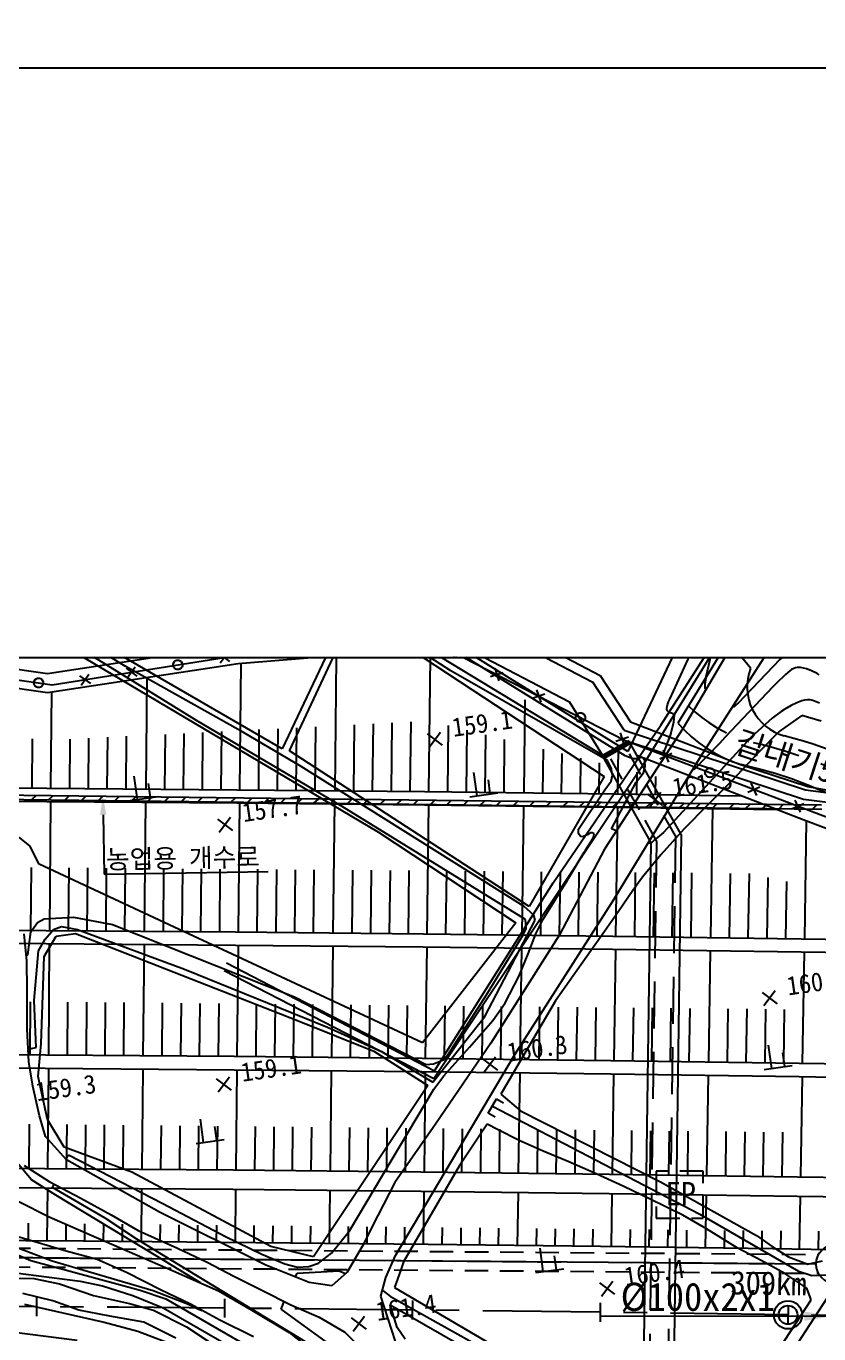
# Model space of a CAD drawing. Header units: millimetres. Extents: x 12262 to 13058, y 1103 to 1809.
# Drawn here: x 12766.6 to 12851, y 1484.3 to 1623.5 of the extents above; entities that cross this region are included whole.
import ezdxf
from ezdxf.enums import TextEntityAlignment as Align
from ezdxf.xclip import XClip

# ---------------------------------------------------------------- set-up
doc = ezdxf.new("R2010")
doc.units = ezdxf.units.MM
doc.header["$LTSCALE"] = 10
doc.header["$MEASUREMENT"] = 0
doc.header["$XCLIPFRAME"] = 2
for name, pattern in [('CENTER', [2, 1.25, -0.25, 0.25, -0.25]), ('DASHED', [0.75, 0.5, -0.25]), ('HIDDEN', [0.375, 0.25, -0.125])]:
    doc.linetypes.add(name, pattern=pattern)
for name, color, linetype in [('TT-COMM-SYMB', 3, 'Continuous'), ('TZ-BASE', 253, 'Continuous'), ('TZ-CABL', 4, 'Continuous')]:
    doc.layers.add(name, color=color, linetype=linetype)
doc.layers.add('TX-PAPR', color=2, linetype='Continuous', plot=False)
doc.styles.add('HANA', font='GulimChe.ttf')
doc.styles.get("Standard").update_dxf_attribs({"font": 'GulimChe.ttf'})
doc.linetypes.add('ZIGZAG', pattern='A,0.0001,-0.2,[131,ltypeshp.shx,S=0.2,R=0,X=-0.2,Y=0],-0.4,[131,ltypeshp.shx,S=0.2,R=180,X=0.2,Y=0],-0.2', length=0.8001)
doc.dimstyles.get("Standard").update_dxf_attribs({"dimtxt": 0.18, "dimasz": 0.18, "dimexe": 0.18, "dimexo": 0.0625, "dimgap": 0.09, "dimtad": 0, "dimtih": 1, "dimtoh": 1, "dimdec": 4, "dimzin": 0, "dimdsep": 46, "dimtxsty": 'Standard', "dimcen": 0.09, "dimadec": 0, "dimazin": 0, "dimtfac": 1, "dimtdec": 4, "dimtofl": 0, "dimtmove": 0, "dimatfit": 3, "dimfxl": 0, "dimtolj": 1, "dimtzin": 0, "dimarcsym": 0})

# ---------------------------------------------------------------- blocks, each defined once
blk = doc.blocks.new('JD-GJG5SREGSF3')
at = {"layer": 'TZ-BASE'}
for p, q in [((543.55, -173.36), (490.75, 196.27)), ((79.19, 31.15), (704.07, 120.43)), ((482.57, 64.53, -94), (438.14, 92.01, -94)), ((446.06, 65.28, -96.2), (408.97, 86.76, -96.2)), ((464.04, 73.58, -95), (442.25, 87.47, -95)), ((482.86, 65, -93.97), (448.11, 86.53, -93.97)), ((406.13, 86.17, -97.16), (456.34, 56.39, -97.16)), ((429.37, 74.07, -96), (409.52, 86.17, -96)), ((436.96, 68.28, -97), (415.27, 81.71, -97)), ((462.44, 81.08, 255), (479.16, 72.36, 255)), ((462.65, 82.09, 255), (479.92, 73.09, 255)), ((490.32, 80.83, -93.97), (482.86, 65, -93.97)), ((495.63, 81.55, -96.99), (484.49, 63.58, -96.99)), ((486.38, 67.78, -91.71), (495.28, 81.66, -91.71)), ((453.1, 80.07, -96.2), (446.06, 65.28, -96.2)), ((446.85, 65.04, -96.26), (453.77, 79.82, -96.26)), ((453.77, 79.82, -96.26), (480.34, 62.33, -96.26)), ((461.82, 78.02, 255), (476.66, 70.28, 255)), ((493.6, 76.79), (488.19, 68)), ((494.82, 77.75, -96.35), (488.77, 67.46, -96.35)), ((495.95, 73.81), (493.6, 76.79)), ((400.84, 76.16, 255), (421.08, 73.29, 255)), ((421.08, 73.29, 255), (441.16, 76.36, 255)), ((441.39, 74.37, 255), (461.41, 75.98, 255)), ((451.83, 75.21, -255), (451.66, 60.8, -255)), ((461.41, 75.98, 255), (480.17, 64.58, 255)), ((461.84, 75.75, -255), (461.66, 60.7, -255)), ((489.28, 74.82, -93), (489.84, 76.46, -93)), ((491.62, 74.79, -92), (492.1, 76.57, -92)), ((499.66, 75.33, -92), (499.22, 74.93, -92)), ((401.11, 74.1, 255), (421.1, 71.27, 255)), ((421.1, 71.27, 255), (441.39, 74.37, 255)), ((441.97, 67.01, -96), (429.37, 74.07, -96)), ((441.67, 74.39, -255), (441.54, 60.91, -255)), ((487.35, 70.55, -93), (489.28, 74.82, -93)), ((490.61, 64.4, -90.39), (497.43, 75.09, -90.39)), ((491.22, 72.98, -92), (491.62, 74.79, -92)), ((499.05, 74.78, -92), (494.62, 70.14, -92)), ((499.22, 74.93, -92), (499.05, 74.78, -92)), ((500.55, 73.83, -93), (500.3, 73.7, -93)), ((500.73, 73.89, -93), (500.55, 73.83, -93)), ((500.9, 73.93, -93), (500.73, 73.89, -93)), ((501.24, 73.93, -93), (500.9, 73.93, -93)), ((501.88, 73.8, -93), (501.24, 73.93, -93)), ((502.36, 73.6, -93), (501.88, 73.8, -93)), ((431.66, 72.88, -255), (431.54, 60.99, -255)), ((480.71, 64.03, -95), (464.04, 73.58, -95)), ((479.92, 73.09, 255), (483.16, 68.16)), ((491.1, 72.22, -92), (491.2, 72.84, -92)), ((491.2, 72.84, -92), (491.22, 72.98, -92)), ((499.66, 73.19, -93), (498.63, 72.19, -93)), ((500.11, 73.57, -93), (499.66, 73.19, -93)), ((500.3, 73.7, -93), (500.11, 73.57, -93)), ((503.01, 73.28, -93), (502.36, 73.6, -93)), ((503.23, 73.14, -93), (503.01, 73.28, -93)), ((421.5, 71.33, -255), (421.42, 61.07, -255)), ((482.49, 67.26, 169.62), (479.16, 72.36, -18.28)), ((491.09, 71.88, -92), (491.1, 72.22, -92)), ((491.11, 71.73, -92), (491.09, 71.88, -92)), ((491.19, 71.58, -92), (491.11, 71.73, -92)), ((498.29, 71.86, -93), (493.2, 66.49, -93)), ((498.63, 72.19, -93), (498.29, 71.86, -93)), ((471.92, 70.5, -255), (471.78, 60.58, -255)), ((480.17, 64.58, 255), (476.66, 70.28, 38.52)), ((487.03, 69.63, -93), (487.05, 69.77, -93)), ((487.03, 69.46, -93), (487.03, 69.63, -93)), ((487.05, 69.77, -93), (487.1, 69.95, -93)), ((487.1, 69.95, -93), (487.21, 70.28, -93)), ((487.21, 70.28, -93), (487.35, 70.55, -93)), ((494.18, 69.74, -92), (494, 69.7, -92)), ((494.52, 70.05, -92), (494.18, 69.74, -92)), ((494.62, 70.14, -92), (494.52, 70.05, -92)), ((500.26, 69.87, -94), (499.59, 69.48, -94)), ((500.87, 70.15, -94), (500.26, 69.87, -94)), ((501.4, 70.37, -94), (500.87, 70.15, -94)), ((501.69, 70.46, -94), (501.4, 70.37, -94)), ((501.99, 70.5, -94), (501.69, 70.46, -94)), ((502.27, 70.48, -94), (501.99, 70.5, -94)), ((502.55, 70.42, -94), (502.27, 70.48, -94)), ((503.26, 70.13, -94), (502.55, 70.42, -94)), ((452.46, 59.13, -97), (436.96, 68.28, -97)), ((487.09, 69.3, -93), (487.03, 69.46, -93)), ((487.25, 69.17, -93), (487.09, 69.3, -93)), ((487.39, 69.11, -93), (487.25, 69.17, -93)), ((487.53, 69.07, -93), (487.39, 69.11, -93)), ((487.69, 69.01, -93), (487.53, 69.07, -93)), ((487.82, 68.88, -93), (487.69, 69.01, -93)), ((487.75, 68.11, -93), (487.82, 68.88, -93)), ((498.23, 68.52, -94), (496, 66.5, -94)), ((499.19, 69.24, -94), (498.23, 68.52, -94)), ((501.38, 68.81, -94.34), (498.99, 67.13, -94.34)), ((499.59, 69.48, -94), (499.19, 69.24, -94)), ((503.46, 68.22, -94.34), (501.38, 68.81, -94.34)), ((435.6, 66.91, -255), (435.54, 60.95, -255)), ((437.6, 67.01, -255), (437.54, 60.94, -255)), ((439.6, 67.11, -255), (439.54, 60.92, -255)), ((448.11, 63.4, -96), (441.97, 67.01, -96)), ((443.6, 67.31, -255), (443.54, 60.89, -255)), ((445.6, 67.41, -255), (445.54, 60.86, -255)), ((447.6, 67.51, -255), (447.54, 60.84, -255)), ((449.61, 67.62, -255), (449.54, 60.82, -255)), ((453.74, 67.82, -255), (453.66, 60.78, -255)), ((455.74, 67.92, -255), (455.66, 60.76, -255)), ((457.74, 68.02, -255), (457.66, 60.74, -255)), ((459.75, 68.13, -255), (459.66, 60.72, -255)), ((461.52, 66.86, -95.95), (463.12, 65.66, -95.95)), ((461.72, 65.46, -95.95), (462.92, 67.06, -95.95)), ((463.74, 67.74, -255), (463.66, 60.68, -255)), ((465.74, 67.24, -255), (465.66, 60.65, -255)), ((474.93, 50.99, -91.71), (486.38, 67.78, -91.71)), ((488.77, 67.46, -96.35), (480.38, 54.6, -96.35)), ((482.49, 67.26, 255), (501.77, 60.89, 255)), ((483.16, 68.16), (490.6, 65.26)), ((487.43, 66.82, -93), (487.5, 67, -93)), ((487.5, 67, -93), (487.75, 68.11, -93)), ((498.99, 67.13, -94.34), (496.79, 64.89, -94.34)), ((419.46, 66.34, -255), (419.42, 61.08, -255)), ((423.46, 66.3, -255), (423.42, 61.05, -255)), ((425.46, 66.4, -255), (425.42, 61.04, -255)), ((427.46, 66.5, -255), (427.42, 61.02, -255)), ((429.46, 66.6, -255), (429.42, 61, -255)), ((433.6, 66.81, -255), (433.54, 60.97, -255)), ((467.73, 66.75, -255), (467.66, 60.63, -255)), ((469.72, 66.26, -255), (469.66, 60.61, -255)), ((480.17, 64.58), (482.96, 66.14)), ((480.26, 64.4), (483.06, 65.97)), ((480.34, 64.27), (483.13, 65.83)), ((482.84, 66.1, 255), (501.58, 59.91, 255)), ((488.53, 56.15), (482.96, 66.13)), ((496, 66.5, -94), (486.68, 56.36, -94)), ((486.88, 65.29, -93), (487.43, 66.82, -93)), ((492.63, 65.85, -93), (489.89, 63.05, -93)), ((493.2, 66.49, -93), (492.63, 65.85, -93)), ((472.36, 48.49, -96.26), (446.85, 65.04, -96.26)), ((473.85, 65.25, -255), (473.78, 60.56, -255)), ((475.84, 64.76, -255), (475.78, 60.53, -255)), ((477.83, 64.27, -255), (477.78, 60.51, -255)), ((485.32, 55.34), (480.17, 64.57)), ((481.38, 49.21, -90.39), (490.61, 64.4, -90.39)), ((481.85, 65.36, -255), (481.78, 60.46, -255)), ((483.41, 64.21, -94), (482.57, 64.53, -94)), ((483.86, 64.22, -94), (483.41, 64.21, -94)), ((483.81, 64.6, 255), (501.54, 57.73, 255)), ((484.35, 64.34, -94), (483.86, 64.22, -94)), ((484.47, 64.3, -94), (484.35, 64.34, -94)), ((484.69, 63.99, -94), (484.47, 64.3, -94)), ((486.67, 64.85, -93), (486.71, 65.01, -93)), ((486.93, 64.65, -93), (486.67, 64.85, -93)), ((486.71, 65.01, -93), (486.82, 65.15, -93)), ((486.82, 65.15, -93), (486.88, 65.29, -93)), ((490.6, 65.26), (494.75, 63.64)), ((496.79, 64.89, -94.34), (493.91, 61.81, -94.34)), ((467.7, 51.09, -96), (448.11, 63.4, -96)), ((484.49, 63.58, -96.99), (462.22, 30.15, -96.99)), ((466.84, 60.27, -95.74), (466.49, 62.75, -95.74)), ((479.82, 63.78, -255), (479.78, 60.48, -255)), ((481.12, 63.15, -95), (480.71, 64.03, -95)), ((481.18, 62.76, -95), (481.12, 63.15, -95)), ((481.22, 62.48, -95), (481.18, 62.76, -95)), ((483.77, 61.71, -94), (484.53, 62.73, -94)), ((483.81, 62.8, -255), (483.78, 60.43, -255)), ((484.53, 62.73, -94), (484.72, 63.38, -94)), ((484.72, 63.38, -94), (484.69, 63.99, -94)), ((489.89, 63.05, -93), (489.8, 63.07, -93)), ((494.75, 63.64), (502.03, 61.27)), ((430.67, 59.89, -97.64), (430.32, 62.37, -97.64)), ((432.06, 60.09, -97.64), (431.84, 61.58, -97.64)), ((468.23, 60.47, -95.74), (468.02, 61.96, -95.74)), ((480.34, 62.33, -96.26), (472.36, 48.49, -96.26)), ((480.42, 60.89, -95), (481.08, 61.84, -95)), ((481.08, 61.84, -95), (481.22, 62.48, -95)), ((481.13, 56.74, -94), (483.77, 61.71, -94)), ((485.8, 62.31, -255), (485.78, 60.4, -255)), ((493.91, 61.81, -94.34), (491.36, 59.27, -94.34)), ((502.03, 61.27), (507.08, 60.3)), ((503.51, 58.81), (375.66, 60.37)), ((503.52, 58.81), (375.66, 60.37)), ((375.67, 60.87), (503.47, 59.31)), ((375.67, 60.87), (503.48, 59.31)), ((401.03, 61.19, -255), (421.03, 61.07, -255)), ((419.4, 59.84), (419.91, 60.33)), ((421.03, 61.07, -255), (441.25, 60.91, -255)), ((421.17, 59.82), (421.68, 60.31)), ((422.94, 59.79), (423.44, 60.29)), ((424.71, 59.77), (425.21, 60.27)), ((426.47, 59.75), (426.98, 60.24)), ((428.24, 59.73), (428.75, 60.22)), ((429.88, 59.78, -97.64), (432.85, 60.2, -97.64)), ((430.01, 59.71), (430.51, 60.2)), ((431.78, 59.69), (432.28, 60.18)), ((433.54, 59.66), (434.05, 60.16)), ((435.31, 59.64), (435.82, 60.14)), ((437.08, 59.62), (437.59, 60.12)), ((438.85, 59.6), (439.35, 60.09)), ((440.61, 59.58), (441.12, 60.07)), ((441.25, 60.91, -255), (461.25, 60.71, -255)), ((442.38, 59.56), (442.89, 60.05)), ((444.15, 59.53), (444.66, 60.03)), ((445.92, 59.51), (446.42, 60.01)), ((447.68, 59.49), (448.19, 59.99)), ((449.45, 59.47), (449.96, 59.96)), ((451.22, 59.45), (451.73, 59.94)), ((452.99, 59.43), (453.49, 59.92)), ((454.75, 59.4), (455.26, 59.9)), ((456.52, 59.38), (457.03, 59.88)), ((461.25, 60.71, -255), (481.47, 60.46, -255)), ((466.05, 60.16, -95.74), (469.02, 60.58, -95.74)), ((477.63, 56.73, -95), (480.42, 60.89, -95)), ((481.47, 60.46, -255), (494.98, 60.27, -255)), ((484.97, 60.45, -93.55), (486.57, 59.25, -93.55)), ((485.17, 59.05, -93.55), (486.37, 60.65, -93.55)), ((501.58, 59.91), (522, 57.32)), ((501.77, 60.89), (522.29, 58.28)), ((401.03, 59.79, -255), (421.02, 59.67, -255)), ((421.02, 59.67, -255), (441.24, 59.51, -255)), ((421.4, 59.67, -255), (421.29, 45.94, -255)), ((431.52, 59.59, -255), (431.39, 45.86, -255)), ((441.24, 59.51, -255), (461.24, 59.31, -255)), ((441.52, 59.51, -255), (441.39, 45.78, -255)), ((451.64, 59.4, -255), (451.48, 45.67, -255)), ((471.96, 47.1, -97), (452.46, 59.13, -97)), ((458.29, 59.36), (458.8, 59.86)), ((460.06, 59.34), (460.56, 59.83)), ((461.24, 59.31, -255), (481.45, 59.06, -255)), ((461.64, 59.3, -255), (461.47, 45.57, -255)), ((461.83, 59.32), (462.33, 59.81)), ((463.59, 59.3), (464.1, 59.79)), ((465.36, 59.27), (465.87, 59.77)), ((467.13, 59.25), (467.64, 59.75)), ((468.9, 59.23), (469.4, 59.73)), ((470.66, 59.21), (471.17, 59.7)), ((471.76, 59.18, -255), (471.57, 45.45, -255)), ((472.43, 59.19), (472.94, 59.68)), ((474.2, 59.17), (474.71, 59.66)), ((475.97, 59.15), (476.47, 59.64)), ((477.73, 59.12), (478.24, 59.62)), ((479.5, 59.1), (480.01, 59.6)), ((481.27, 59.08), (481.78, 59.57)), ((481.45, 59.06, -255), (498.73, 58.82, -255)), ((481.76, 59.06, -255), (481.57, 45.33, -255)), ((483.04, 59.06), (483.54, 59.55)), ((484.8, 59.04), (485.31, 59.53)), ((486.57, 59.02), (487.08, 59.51)), ((488.34, 58.99), (488.85, 59.49)), ((491.36, 59.27, -94.34), (488.87, 56.75, -94.34)), ((490.11, 58.97), (490.61, 59.47)), ((491.88, 58.92, -255), (491.66, 45.19, -255)), ((491.87, 58.95), (492.38, 59.45)), ((493.64, 58.93), (494.15, 59.42)), ((495.41, 58.91), (495.92, 59.4)), ((497.18, 58.89), (497.68, 59.38)), ((498.95, 58.86), (499.45, 59.36)), ((500.71, 58.84), (501.22, 59.34)), ((502.48, 58.82), (502.99, 59.32)), ((427.01, 58.25), (427.12, 51.93)), ((439.18, 57.79, -97.3), (440.78, 56.59, -97.3)), ((439.38, 56.39, -97.3), (440.58, 57.99, -97.3)), ((501.54, 57.73, 255), (511.91, 53.87, 255)), ((501.86, 57.61, -255), (501.66, 45.05, -255)), ((419.2, 54.95, -97.16), (417.15, 56.58, -97.16)), ((456.34, 56.39, -97.16), (470.93, 46.75, -97.16)), ((477.63, 56.55, -95), (477.63, 56.73, -95)), ((477.63, 56.32, -95), (477.63, 56.55, -95)), ((477.69, 56.14, -95), (477.63, 56.32, -95)), ((477.78, 56, -95), (477.69, 56.14, -95)), ((477.9, 55.92, -95), (477.78, 56, -95)), ((478.04, 55.9, -95), (477.9, 55.92, -95)), ((478.56, 56.13, -95), (478.04, 55.9, -95)), ((478.36, 54.48, -95), (479.17, 55.77, -95)), ((478.72, 56.23, -95), (478.56, 56.13, -95)), ((478.92, 56.31, -95), (478.72, 56.23, -95)), ((479.09, 56.31, -95), (478.92, 56.31, -95)), ((479.25, 56.24, -95), (479.09, 56.31, -95)), ((479.17, 55.77, -95), (479.27, 56.07, -95)), ((479.27, 56.07, -95), (479.25, 56.24, -95)), ((481.64, 56.53, -94), (481.13, 56.74, -94)), ((486.01, 55.82, -94), (485.78, 55.64, -94)), ((486.68, 56.36, -94), (486.01, 55.82, -94)), ((488.87, 56.75, -94.34), (486.37, 53.97, -94.34)), ((488.53, 56.15), (487.12, -45.67)), ((420.2, 53, -97.16), (419.2, 54.95, -97.16)), ((480.38, 54.6, -96.35), (475.6, 45.47, -96.35)), ((478.22, 54.25, -95), (478.36, 54.48, -95)), ((485.32, 55.34), (483.92, -45.62)), ((485.19, 55.21, -94), (485.06, 55.26, -94)), ((485.34, 55.23, -94), (485.19, 55.21, -94)), ((485.78, 55.64, -94), (485.34, 55.23, -94)), ((433.5, 46.79, -97.16), (420.2, 53, -97.16)), ((476.59, 51.55, -95), (478.22, 54.25, -95)), ((486.37, 53.97, -94.34), (484.44, 51.61, -94.34)), ((419.35, 52.64, -255), (419.29, 45.95, -255)), ((423.35, 52.61, -255), (423.29, 45.92, -255)), ((425.35, 52.59, -255), (425.29, 45.91, -255)), ((427.12, 51.93), (444.59, 52.22)), ((427.35, 52.57, -255), (427.29, 45.89, -255)), ((429.35, 52.56, -255), (429.29, 45.87, -255)), ((433.45, 52.52, -255), (433.39, 45.84, -255)), ((435.45, 52.51, -255), (435.39, 45.82, -255)), ((437.45, 52.49, -255), (437.39, 45.81, -255)), ((439.45, 52.47, -255), (439.39, 45.79, -255)), ((443.45, 52.44, -255), (443.39, 45.76, -255)), ((445.45, 52.42, -255), (445.38, 45.74, -255)), ((447.45, 52.4, -255), (447.38, 45.72, -255)), ((449.45, 52.39, -255), (449.38, 45.7, -255)), ((453.56, 52.35, -255), (453.47, 45.65, -255)), ((455.56, 52.34, -255), (455.47, 45.63, -255)), ((457.56, 52.32, -255), (457.47, 45.61, -255)), ((459.56, 52.3, -255), (459.47, 45.59, -255)), ((463.56, 52.27, -255), (463.47, 45.55, -255)), ((465.56, 52.25, -255), (465.47, 45.52, -255)), ((467.56, 52.23, -255), (467.47, 45.5, -255)), ((469.56, 52.22, -255), (469.47, 45.48, -255)), ((473.66, 52.18, -255), (473.57, 45.43, -255)), ((475.66, 52.17, -255), (475.57, 45.4, -255)), ((476.42, 51.22, -95), (476.59, 51.55, -95)), ((477.66, 52.15, -255), (477.57, 45.38, -255)), ((479.66, 52.13, -255), (479.57, 45.35, -255)), ((484.44, 51.61, -94.34), (483.39, 50.17, -94.34)), ((483.66, 52.1, -255), (483.57, 45.3, -255)), ((485.66, 52.08, -255), (485.56, 45.27, -255)), ((487.66, 52.06, -255), (487.56, 45.25, -255)), ((489.66, 52.05, -255), (489.56, 45.22, -255)), ((493.77, 52.01, -255), (493.66, 45.16, -255)), ((495.77, 52, -255), (495.66, 45.13, -255)), ((497.76, 51.58, -255), (497.66, 45.1, -255)), ((462.3, 30.99, -91.71), (474.93, 50.99, -91.71)), ((471.82, 48.5, -96), (467.7, 51.09, -96)), ((473.87, 47.14, -95), (476.21, 50.88, -95)), ((476.21, 50.88, -95), (476.42, 51.22, -95)), ((483.39, 50.17, -94.34), (481.88, 47.96, -94.34)), ((499.75, 51.16, -255), (499.66, 45.08, -255)), ((470.84, 32.72, -90.39), (481.38, 49.21, -90.39)), ((472.86, 47.57, -96), (471.82, 48.5, -96)), ((473, 47.02, -96), (472.86, 47.57, -96)), ((481.88, 47.96, -94.34), (480.4, 45.82, -94.34)), ((400.94, 46.06, -255), (420.94, 45.94, -255)), ((419.32, 45.77, -97), (420.03, 46.78, -97)), ((420.03, 46.78, -97), (420.72, 47.16, -97)), ((420.72, 47.16, -97), (423.87, 47.33, -97)), ((420.85, 45.02, -96), (421.73, 46.05, -96)), ((421.73, 46.05, -96), (422.59, 46.35, -96)), ((422.59, 46.35, -96), (424.29, 46.02, -96)), ((423.87, 47.33, -97), (428.02, 46.56, -97)), ((424.29, 46.02, -96), (435.68, 41.8, -96)), ((428.02, 46.56, -97), (447.4, 38.88, -97)), ((461, 33.97, -97.16), (433.5, 46.79, -97.16)), ((470.93, 46.75, -97.16), (461, 33.97, -97.16)), ((467.64, 36.77, -96), (473, 47.02, -96)), ((471.74, 45.48, -97), (472.04, 46.14, -97)), ((472.04, 46.14, -97), (471.96, 47.1, -97)), ((473.09, 45.56, -95), (473.87, 47.14, -95)), ((400.93, 44.66, -255), (420.93, 44.54, -255)), ((418.88, 42.7, -96.35), (418.61, 45.58, -96.35)), ((418.99, 43.33, -97), (419.32, 45.77, -97)), ((420.12, 43.78, -96), (420.85, 45.02, -96)), ((420.72, 43.15, -95.9), (422, 45.31, -95.9)), ((420.94, 45.94, -255), (441.1, 45.78, -255)), ((422, 45.31, -95.9), (424.08, 45.62, -95.9)), ((424.08, 45.62, -95.9), (447.7, 36.35, -95.9)), ((441.1, 45.78, -255), (461.1, 45.58, -255)), ((461.1, 45.58, -255), (481.26, 45.33, -255)), ((467.83, 39.07, -97), (471.74, 45.48, -97)), ((475.6, 45.47, -96.35), (468.3, 33.93, -96.35)), ((472.26, 43.45, -95), (473.09, 45.56, -95)), ((480.4, 45.82, -94.34), (475.16, 38.45, -94.34)), ((481.26, 45.33, -255), (501.34, 45.05, -255)), ((501.34, 45.05, -255), (547.65, 44.31, -255)), ((418.83, 43.28, -97), (418.99, 43.33, -97)), ((419.68, 38.49, -96), (420.12, 43.78, -96)), ((420.93, 44.54, -255), (441.09, 44.38, -255)), ((421.28, 44.54, -255), (421.19, 32.69, -255)), ((431.37, 44.46, -255), (431.25, 32.61, -255)), ((441.09, 44.38, -255), (461.09, 44.18, -255)), ((441.37, 44.38, -255), (441.25, 32.53, -255)), ((451.46, 44.27, -255), (451.32, 32.43, -255)), ((461.09, 44.18, -255), (481.24, 43.93, -255)), ((461.46, 44.17, -255), (461.31, 32.32, -255)), ((471.29, 41.1, -95), (472.26, 43.45, -95)), ((471.55, 44.05, -255), (471.38, 32.2, -255)), ((481.24, 43.93, -255), (501.31, 43.65, -255)), ((481.55, 43.93, -255), (481.38, 32.08, -255)), ((491.63, 43.79, -255), (491.44, 31.94, -255)), ((501.31, 43.65, -255), (521.39, 43.33, -255)), ((501.63, 43.65, -255), (501.44, 31.8, -255)), ((418.91, 39.53, -96.35), (418.88, 42.7, -96.35)), ((420.4, 33.91, -95.9), (420.72, 43.15, -95.9)), ((435.68, 41.8, -96), (450.88, 35.62, -96)), ((440.16, 42.48, -91.71), (462.3, 30.99, -91.71)), ((462.22, 30.15, -96.99), (439.89, 41.62, -96.99)), ((469.78, 38.17, -95), (471.29, 41.1, -95)), ((418.94, 35.44, -96.35), (418.91, 39.53, -96.35)), ((463.41, 32.24, -97), (467.83, 39.07, -97)), ((497.16, 39.33, -94.89), (498.76, 38.13, -94.89)), ((497.36, 37.93, -94.89), (498.56, 39.53, -94.89)), ((419.23, 38.35, -255), (419.19, 32.7, -255)), ((419.89, 33.47, -96), (419.68, 38.49, -96)), ((423.23, 38.31, -255), (423.19, 32.67, -255)), ((425.23, 38.29, -255), (425.19, 32.66, -255)), ((427.23, 38.27, -255), (427.19, 32.64, -255)), ((429.23, 38.25, -255), (429.19, 32.62, -255)), ((433.31, 38.21, -255), (433.25, 32.59, -255)), ((435.31, 38.19, -255), (435.25, 32.58, -255)), ((437.31, 38.17, -255), (437.25, 32.56, -255)), ((439.31, 38.15, -255), (439.25, 32.54, -255)), ((443.31, 38.11, -255), (443.25, 32.51, -255)), ((445.31, 38.09, -255), (445.25, 32.49, -255)), ((447.31, 38.07, -255), (447.25, 32.47, -255)), ((447.4, 38.88, -97), (461.39, 31.67, -97)), ((449.31, 38.05, -255), (449.25, 32.45, -255)), ((453.38, 38, -255), (453.32, 32.41, -255)), ((455.38, 37.98, -255), (455.32, 32.38, -255)), ((457.38, 37.96, -255), (457.31, 32.36, -255)), ((459.38, 37.94, -255), (459.31, 32.34, -255)), ((463.38, 37.9, -255), (463.31, 32.3, -255)), ((465.38, 37.88, -255), (465.31, 32.28, -255)), ((467.38, 37.86, -255), (467.31, 32.25, -255)), ((468.51, 36.34, -95), (469.78, 38.17, -95)), ((469.38, 37.84, -255), (469.31, 32.23, -255)), ((475.16, 38.45, -94.34), (469.34, 28.5, -94.34)), ((473.46, 37.8, -255), (473.38, 32.18, -255)), ((475.46, 37.78, -255), (475.38, 32.15, -255)), ((477.46, 37.76, -255), (477.38, 32.13, -255)), ((479.46, 37.74, -255), (479.38, 32.11, -255)), ((483.46, 37.7, -255), (483.38, 32.05, -255)), ((485.46, 37.68, -255), (485.38, 32.02, -255)), ((487.46, 37.65, -255), (487.38, 32, -255)), ((489.46, 37.63, -255), (489.38, 31.97, -255)), ((493.53, 37.59, -255), (493.44, 31.91, -255)), ((447.7, 36.35, -95.9), (455.84, 33.09, -95.9)), ((462.11, 29.79, -96), (467.64, 36.77, -96)), ((466.02, 33.49, -95), (468.51, 36.34, -95)), ((495.53, 37.57, -255), (495.44, 31.88, -255)), ((497.53, 37.55, -255), (497.44, 31.86, -255)), ((499.53, 37.53, -255), (499.44, 31.83, -255)), ((419.1, 31.95, -96.35), (418.94, 35.44, -96.35)), ((450.88, 35.62, -96), (456.65, 33.04, -96)), ((419.04, 33.28, -96), (419.89, 33.47, -96)), ((420.08, 30.4, -95.9), (420.4, 33.91, -95.9)), ((468.3, 33.93, -96.35), (462.38, 25.32, -96.35)), ((463.28, 30.44, -95), (466.02, 33.49, -95)), ((498.19, 31.24, -94.14), (497.83, 33.71, -94.14)), ((400.86, 32.81, -255), (420.86, 32.69, -255)), ((420.86, 32.69, -255), (440.97, 32.53, -255)), ((440.97, 32.53, -255), (460.97, 32.33, -255)), ((455.84, 33.09, -95.9), (461.56, 29.43, -95.9)), ((456.65, 33.04, -96), (462.11, 29.79, -96)), ((458.13, 11.33, -90.39), (470.84, 32.72, -90.39)), ((460.97, 32.33, -255), (481.07, 32.09, -255)), ((462.17, 31.73, -97), (463.41, 32.24, -97)), ((467.39, 32.27, -94.72), (468.99, 31.07, -94.72)), ((467.59, 30.87, -94.72), (468.79, 32.47, -94.72)), ((481.07, 32.09, -255), (501.12, 31.8, -255)), ((499.57, 31.44, -94.14), (499.36, 32.92, -94.14)), ((400.85, 31.38, -255), (420.85, 31.26, -255)), ((419.51, 29.35, -96.35), (419.1, 31.95, -96.35)), ((420.85, 31.26, -255), (440.95, 31.1, -255)), ((421.18, 31.26, -255), (421.09, 20.59, -255)), ((431.24, 31.18, -255), (431.13, 20.51, -255)), ((440.95, 31.1, -255), (460.95, 30.9, -255)), ((441.24, 31.1, -255), (441.13, 20.43, -255)), ((451.3, 31, -255), (451.17, 20.33, -255)), ((460.95, 30.9, -255), (481.05, 30.66, -255)), ((461.3, 30.89, -255), (461.17, 20.22, -255)), ((461.39, 31.67, -97), (462.17, 31.73, -97)), ((471.36, 30.77, -255), (471.21, 20.1, -255)), ((481.05, 30.66, -255), (501.1, 30.37, -255)), ((481.36, 30.65, -255), (481.21, 19.98, -255)), ((497.4, 31.12, -94.14), (500.37, 31.55, -94.14)), ((501.12, 31.8, -255), (521.17, 31.48, -255)), ((420.24, 26.21, -96.35), (419.51, 29.35, -96.35)), ((421.1, 25.82, -95.9), (420.08, 30.4, -95.9)), ((439.05, 30.14, -95.91), (440.65, 28.94, -95.91)), ((439.25, 28.74, -95.91), (440.45, 30.34, -95.91)), ((461.56, 29.43, -95.9), (449.4, 11.19, -95.9)), ((462.2, 29.04, -95), (463.28, 30.44, -95)), ((491.42, 30.51, -255), (491.25, 19.84, -255)), ((501.1, 30.37, -255), (521.15, 30.05, -255)), ((501.42, 30.37, -255), (501.25, 19.7, -255)), ((453.23, 13.95, -95), (462.2, 29.04, -95)), ((468.01, 26.49, -255), (468.88, 28, -255)), ((468.88, 28, -255), (469.62, 27.57, -255)), ((469.34, 28.5, -94.34), (471.45, 26.73, -94.34)), ((468.75, 26.06, -255), (468.01, 26.49, -255)), ((468.45, 27.24, -255), (490.54, 15.73, -255)), ((471.45, 26.73, -94.34), (486.34, 19.17, -94.34)), ((419.13, 25.32, -255), (419.09, 20.6, -255)), ((420.89, 23.99, -96.35), (420.24, 26.21, -96.35)), ((422.86, 22.87, -95.9), (421.1, 25.82, -95.9)), ((423.13, 25.27, -255), (423.09, 20.57, -255)), ((425.13, 25.25, -255), (425.09, 20.56, -255)), ((427.13, 25.23, -255), (427.09, 20.54, -255)), ((429.13, 25.21, -255), (429.09, 20.52, -255)), ((433.18, 25.17, -255), (433.13, 20.49, -255)), ((435.18, 25.14, -255), (435.13, 20.48, -255)), ((437.18, 25.12, -255), (437.13, 20.46, -255)), ((437.71, 23.37, -96.26), (437.36, 25.84, -96.26)), ((439.18, 25.1, -255), (439.13, 20.44, -255)), ((462.38, 25.32, -96.35), (458.08, 19.09, -96.35)), ((467.9, 25.3, -93.95), (464.9, 20.84, -93.95)), ((469.05, 24.71, -93.95), (467.9, 25.3, -93.95)), ((423.1, 21.51, -96.35), (420.89, 23.99, -96.35)), ((436.92, 23.25, -96.26), (439.89, 23.68, -96.26)), ((439.1, 23.57, -96.26), (438.89, 25.05, -96.26)), ((443.18, 25.06, -255), (443.13, 20.41, -255)), ((445.18, 25.04, -255), (445.13, 20.39, -255)), ((447.18, 25.01, -255), (447.13, 20.37, -255)), ((449.18, 24.99, -255), (449.13, 20.35, -255)), ((453.23, 24.95, -255), (453.17, 20.31, -255)), ((455.23, 24.93, -255), (455.17, 20.29, -255)), ((457.22, 24.91, -255), (457.17, 20.27, -255)), ((459.22, 24.88, -255), (459.17, 20.25, -255)), ((463.22, 24.84, -255), (463.17, 20.2, -255)), ((465.22, 24.82, -255), (465.17, 20.18, -255)), ((467.22, 24.8, -255), (467.17, 20.15, -255)), ((471.31, 23.58, -93.95), (469.05, 24.71, -93.95)), ((469.22, 24.78, -255), (469.17, 20.13, -255)), ((473.27, 24.73, -255), (473.21, 20.08, -255)), ((475.27, 24.71, -255), (475.21, 20.06, -255)), ((477.27, 24.69, -255), (477.21, 20.03, -255)), ((479.27, 24.67, -255), (479.21, 20.01, -255)), ((483.27, 24.62, -255), (483.21, 19.95, -255)), ((485.27, 24.6, -255), (485.21, 19.93, -255)), ((487.27, 24.58, -255), (487.21, 19.9, -255)), ((489.27, 24.56, -255), (489.21, 19.87, -255)), ((493.32, 24.51, -255), (493.25, 19.81, -255)), ((495.32, 24.49, -255), (495.25, 19.78, -255)), ((497.32, 24.47, -255), (497.25, 19.76, -255)), ((499.32, 24.45, -255), (499.25, 19.73, -255)), ((430.07, 20.19, -95.9), (422.86, 22.87, -95.9)), ((473.86, 22.42, -93.95), (471.31, 23.58, -93.95)), ((476.6, 21.28, -93.95), (473.86, 22.42, -93.95)), ((419.4, 19.37, -96), (417.08, 22.11, -96)), ((418.59, 20.91, -82.3), (421.26, 19.2, -82.3)), ((423.07, 21.54, -95), (423.33, 22.06, -95)), ((433.02, 15.94, -96.35), (423.1, 21.51, -96.35)), ((423.33, 22.06, -95), (433.38, 16.86, -95)), ((479.49, 20.01, -93.95), (476.6, 21.28, -93.95)), ((400.79, 20.71, -255), (420.79, 20.59, -255)), ((420.79, 20.59, -255), (440.85, 20.43, -255)), ((444.88, 12.28, -95.9), (430.07, 20.19, -95.9)), ((440.85, 20.43, -255), (460.84, 20.23, -255)), ((464.9, 20.84, -93.95), (459, 10.65, -93.95)), ((460.84, 20.23, -255), (480.9, 19.99, -255)), ((482.46, 18.67, -93.95), (479.49, 20.01, -93.95)), ((480.9, 19.99, -255), (500.93, 19.7, -255)), ((500.93, 19.7, -255), (520.96, 19.38, -255)), ((400.77, 18.66, -255), (420.77, 18.54, -255)), ((421.96, 17.75, -96), (419.4, 19.37, -96)), ((420.77, 18.54, -255), (440.82, 18.38, -255)), ((421.07, 18.54, -255), (421.03, 12.88, -255)), ((421.26, 19.2, -82.3), (424.64, 17.44, -82.3)), ((421.63, 18.57, -95), (421.8, 18.92, -95)), ((427.22, 15.29, -95), (421.63, 18.57, -95)), ((431.11, 18.46, -255), (431.05, 12.8, -255)), ((440.82, 18.38, -255), (460.82, 18.18, -255)), ((441.11, 18.38, -255), (441.05, 12.72, -255)), ((451.14, 18.28, -255), (451.08, 12.62, -255)), ((458.08, 19.09, -96.35), (456.27, 15.59, -96.35)), ((460.82, 18.18, -255), (480.87, 17.94, -255)), ((461.14, 18.17, -255), (461.08, 12.52, -255)), ((485.26, 17.33, -93.95), (482.46, 18.67, -93.95)), ((486.34, 19.17, -94.34), (496.56, 13.46, -94.34)), ((418.03, 17.06, -98.09), (421.25, 15.45, -98.09)), ((433.65, 10.67, -96), (421.96, 17.75, -96)), ((424.64, 17.44, -82.3), (427.87, 15.67, -82.3)), ((433.38, 16.86, -95), (440.03, 13.36, -95)), ((471.18, 18.05, -255), (471.1, 12.39, -255)), ((480.87, 17.94, -255), (500.9, 17.66, -255)), ((481.18, 17.93, -255), (481.1, 12.27, -255)), ((488.73, 15.62, -93.95), (485.26, 17.33, -93.95)), ((491.22, 17.79, -255), (491.12, 12.13, -255)), ((500.9, 17.66, -255), (520.92, 17.33, -255)), ((501.21, 17.65, -255), (501.12, 11.99, -255)), ((421.25, 15.45, -98.09), (425.73, 13.48, -98.09)), ((427.87, 15.67, -82.3), (430.75, 14, -82.3)), ((444.34, 10.31, -96.35), (433.02, 15.94, -96.35)), ((456.27, 15.59, -96.35), (454.6, 12.3, -96.35)), ((491.24, 14.17, -93.95), (488.73, 15.62, -93.95)), ((490.54, 15.73, -255), (501.05, 9.66, -255)), ((419.04, 14.75, -255), (419.03, 12.89, -255)), ((423.04, 14.71, -255), (423.03, 12.86, -255)), ((425.04, 14.69, -255), (425.03, 12.85, -255)), ((427.04, 14.67, -255), (427.03, 12.83, -255)), ((430.61, 13.08, -95), (427.22, 15.29, -95)), ((429.04, 14.65, -255), (429.03, 12.82, -255)), ((430.75, 14, -82.3), (434.94, 12.12, -82.3)), ((433.07, 14.61, -255), (433.05, 12.78, -255)), ((435.07, 14.59, -255), (435.05, 12.77, -255)), ((437.07, 14.57, -255), (437.05, 12.75, -255)), ((439.07, 14.55, -255), (439.05, 12.73, -255)), ((443.07, 14.51, -255), (443.05, 12.7, -255)), ((445.07, 14.49, -255), (445.05, 12.68, -255)), ((447.07, 14.47, -255), (447.05, 12.66, -255)), ((449.07, 14.45, -255), (449.05, 12.64, -255)), ((451.31, 11.57, -95), (453.23, 13.95, -95)), ((453.1, 14.41, -255), (453.08, 12.6, -255)), ((455.1, 14.38, -255), (455.08, 12.58, -255)), ((457.1, 14.36, -255), (457.08, 12.56, -255)), ((459.1, 14.34, -255), (459.08, 12.54, -255)), ((463.1, 14.3, -255), (463.08, 12.49, -255)), ((465.1, 14.28, -255), (465.08, 12.47, -255)), ((467.1, 14.26, -255), (467.08, 12.44, -255)), ((469.1, 14.24, -255), (469.08, 12.42, -255)), ((473.13, 14.2, -255), (473.1, 12.37, -255)), ((475.13, 14.18, -255), (475.1, 12.35, -255)), ((477.13, 14.16, -255), (477.1, 12.32, -255)), ((479.13, 14.14, -255), (479.1, 12.3, -255)), ((483.13, 14.1, -255), (483.1, 12.25, -255)), ((485.13, 14.08, -255), (485.1, 12.22, -255)), ((487.13, 14.06, -255), (487.1, 12.19, -255)), ((489.13, 14.04, -255), (489.1, 12.16, -255)), ((494.5, 12.15, -93.95), (491.24, 14.17, -93.95)), ((493.15, 14, -255), (493.12, 12.1, -255)), ((495.15, 13.98, -255), (495.12, 12.08, -255)), ((497.15, 13.96, -255), (497.12, 12.05, -255)), ((499.15, 13.94, -255), (499.12, 12.02, -255)), ((415.59, 13.03, -96), (421.6, 10.77, -96)), ((419.74, 12.79, -98.69), (416.11, 13.84, -98.69)), ((423.07, 11.78, -98.69), (419.74, 12.79, -98.69)), ((425.73, 13.48, -98.09), (434.48, 9.7, -98.09)), ((433.43, 11.31, -95), (430.61, 13.08, -95)), ((440.03, 13.36, -95), (443.89, 11.47, -95)), ((496.56, 13.46, -94.34), (498.24, 12.27, -94.34)), ((503.15, 13.9, -255), (503.12, 11.96, -255)), ((415.77, 12.31, -95), (419.31, 10.78, -95)), ((426.38, 10.9, -98.69), (423.07, 11.78, -98.69)), ((452.35, -0.17, -95), (433.43, 11.31, -95)), ((434.94, 12.12, -82.3), (438.08, 10.6, -82.3)), ((443.89, 11.47, -95), (446.37, 10.43, -95)), ((449.4, 11.19, -95.9), (444.88, 12.28, -95.9)), ((449.94, 10.51, -95), (451.31, 11.57, -95)), ((454.6, 12.3, -96.35), (453, 9.56, -96.35)), ((457.1, 8.97, -90.39), (458.13, 11.33, -90.39)), ((473.87, 9.61, -94.28), (473.52, 12.09, -94.28)), ((475.26, 9.81, -94.28), (475.05, 11.29, -94.28)), ((497.06, 10.78, -93.95), (494.5, 12.15, -93.95)), ((498.24, 12.27, -94.34), (499.97, 11.19, -94.34)), ((499.97, 11.19, -94.34), (502.04, 10.39, -94.34)), ((419.31, 10.78, -95), (430.94, 7.63, -95)), ((421.6, 10.77, -96), (432.33, 7.59, -96)), ((429.58, 9.47, -98.69), (426.38, 10.9, -98.69)), ((437.39, 8.4, -96), (433.65, 10.67, -96)), ((438.08, 10.6, -82.3), (440.91, 9.13, -82.3)), ((448.96, 8.45, -96.35), (444.34, 10.31, -96.35)), ((446.37, 10.43, -95), (447.71, 10.1, -95)), ((447.71, 10.1, -95), (448.92, 10.15, -95)), ((448.92, 10.15, -95), (449.94, 10.51, -95)), ((458.71, 9.8, -93.95), (458.03, 7.93, -93.95)), ((459, 10.65, -93.95), (458.71, 9.8, -93.95)), ((473.08, 9.5, -94.28), (476.05, 9.92, -94.28)), ((499.6, 9.42, -93.95), (497.06, 10.78, -93.95)), ((502.04, 10.39, -94.34), (503.58, 10.77, -94.34)), ((416.39, 8.93, -92.83), (419.62, 8.89, -92.83)), ((416.59, 9.63, -94), (424.56, 8.61, -94)), ((419.62, 8.89, -92.83), (422.38, 8.31, -92.83)), ((424.56, 8.61, -94), (426.94, 8.11, -94)), ((433.13, 7.66, -98.69), (429.58, 9.47, -98.69)), ((434.48, 9.7, -98.09), (439.28, 7.56, -98.09)), ((440.91, 9.13, -82.3), (443.97, 7.61, -82.3)), ((447.48, 9.04, -94), (447.68, 9.43, -94)), ((447.68, 9.43, -94), (452.13, 9.71, -94)), ((451.37, 8.1, -96.35), (448.96, 8.45, -96.35)), ((453, 9.56, -96.35), (451.37, 8.1, -96.35)), ((452.13, 9.71, -94), (452.82, 9.4, -94)), ((456.58, 7, -90.39), (457.1, 8.97, -90.39)), ((479.86, 8.4, -94.55), (481.46, 7.2, -94.55)), ((480.06, 7, -94.55), (481.26, 8.6, -94.55)), ((493.96, -8.73, -93.46), (505.97, 9.68, -93.46)), ((501.92, 7.85, -93.95), (499.6, 9.42, -93.95)), ((501.05, 9.66, -255), (502.45, 9.21, -255)), ((502.45, 9.21, -255), (504.09, 9.28, -255)), ((421.64, 6.49, -92.87), (418.45, 7.28, -92.87)), ((422.38, 8.31, -92.83), (425.97, 7.06, -92.83)), ((425.97, 7.06, -92.83), (429.8, 6.2, -92.83)), ((426.94, 8.11, -94), (430.17, 7.06, -94)), ((430.17, 7.06, -94), (433.41, 5.77, -94)), ((430.94, 7.63, -95), (433.7, 6.7, -95)), ((432.33, 7.59, -96), (436, 6.18, -96)), ((436.3, 6.13, -98.69), (433.13, 7.66, -98.69)), ((439.28, 7.56, -98.09), (442.83, 5.52, -98.09)), ((443.97, 7.61, -82.3), (447.01, 6.07, -82.3)), ((458.51, 0.97, -90.39), (456.58, 7, -90.39)), ((456.73, 7.58, -94), (456.81, 7.55, -94)), ((456.81, 7.55, -94), (457.6, 6.95, -94)), ((458.03, 7.93, -93.95), (473.87, -1.36, -93.95)), ((502.37, 6.62, -93.95), (501.92, 7.85, -93.95)), ((418.64, 6.15, -93), (427.12, 4.24, -93)), ((419.93, 6.88), (419.92, 4.88)), ((424.44, 5.52, -92.87), (421.64, 6.49, -92.87)), ((429.8, 6.2, -92.83), (432.38, 5.5, -92.83)), ((433.41, 5.77, -94), (444.8, -0.81, -94)), ((433.7, 6.7, -95), (445.53, -0.14, -95)), ((436, 6.18, -96), (437.16, 5.61, -96)), ((439.43, 4.45, -98.69), (436.3, 6.13, -98.69)), ((437.16, 5.61, -96), (437.54, 5.46, -96)), ((439.94, 6.72), (439.92, 4.72)), ((445.98, 5.62, -94), (446.29, 6.43, -94)), ((452.83, 0.63, -94), (445.98, 5.62, -94)), ((447.01, 6.07, -82.3), (450.01, 4.77, -82.3)), ((458.33, 3.67, -92.96), (457.58, 6.08, -92.96)), ((457.58, 6.08, -92.96), (489.2, -12.07, -92.96)), ((457.6, 6.95, -94), (481.72, -6.48, -94)), ((459.94, 6.52), (459.92, 4.52)), ((479.94, 6.28), (479.91, 4.28)), ((491.21, -10.51, -93.95), (502.37, 6.62, -93.95)), ((499.94, 6.02), (499.9, 3.98)), ((499.94, 6), (499.91, 4)), ((427.72, 4.87, -92.87), (424.44, 5.52, -92.87)), ((427.12, 4.24, -93), (430.7, 3.26, -93)), ((431.36, 4.24, -92.87), (427.72, 4.87, -92.87)), ((434.74, 2.52, -92.87), (431.36, 4.24, -92.87)), ((432.38, 5.5, -92.83), (435.9, 3.74, -92.83)), ((443.01, 2.66, -98.69), (439.43, 4.45, -98.69)), ((442.83, 5.52, -98.09), (446.81, 3.12, -98.09)), ((450.01, 4.77, -82.3), (452.73, 3.15, -82.3)), ((453.42, 4.68, -93.61), (455.02, 3.48, -93.61)), ((453.62, 3.28, -93.61), (454.82, 4.88, -93.61)), ((413.01, 3.76, -92), (424.25, 2.3, -92)), ((430.7, 3.26, -93), (434.13, 1.95, -93)), ((435.9, 3.74, -92.83), (439.04, 1.63, -92.83)), ((446.81, 3.12, -98.09), (450.04, 0.58, -98.09)), ((452.73, 3.15, -82.3), (454.73, 1.17, -82.3)), ((459.17, 2.43, -92.96), (458.33, 3.67, -92.96))]:
    blk.add_line(p, q, dxfattribs=at)
at = {"layer": 'TZ-BASE', "ltscale": 0.2}
for p, q in [((461.86, 76.82), (482.51, 66.18)), ((421.58, 72.08), (442.1, 75.35)), ((439.32, 75.41), (440.47, 74.58)), ((439.48, 74.42), (440.31, 75.57)), ((401.57, 74.95), (421.58, 72.08)), ((429.45, 73.84), (430.59, 73.01)), ((429.6, 72.85), (430.43, 73.99)), ((468.71, 73.85), (469.14, 72.51)), ((424.51, 73.05), (425.65, 72.22)), ((424.67, 72.06), (425.5, 73.21)), ((468.26, 72.97), (469.6, 73.4)), ((472.7, 70.68), (474.05, 71.11)), ((473.16, 71.56), (473.59, 70.22)), ((482.05, 66.98), (482.48, 65.64)), ((481.59, 66.09), (482.94, 66.53)), ((482.51, 66.18), (510.53, 55.53)), ((486.28, 64.21), (487.57, 64.79)), ((486.63, 65.15), (487.21, 63.86)), ((486.67, 64.85, -93), (486.71, 65.01, -93)), ((486.93, 64.65, -93), (486.67, 64.85, -93)), ((486.71, 65.01, -93), (486.82, 65.15, -93)), ((486.82, 65.15, -93), (486.88, 65.29, -93)), ((495.98, 61.6), (496.56, 60.31)), ((495.63, 60.66), (496.92, 61.24)), ((500.3, 58.88), (501.59, 59.46)), ((500.65, 59.82), (501.23, 58.53))]:
    blk.add_line(p, q, dxfattribs=at)
at = {"layer": 'TZ-BASE', "linetype": 'HIDDEN'}
for p, q in [((487.93, 56), (482.43, 65.84)), ((485.93, 55.49), (480.69, 64.86))]:
    blk.add_line(p, q, dxfattribs=at)
at = {"layer": 'TZ-BASE', "linetype": 'DASHED'}
for p, q in [((487.93, 56), (486.39, -54.86)), ((485.93, 55.49), (484.39, -54.83))]:
    blk.add_line(p, q, dxfattribs=at)
at = {"layer": 'TZ-BASE', "linetype": 'CENTER', "flags": 128}
blk.add_lwpolyline([(699.86, 0, 0.015501), (79.96, 2.48, 0.002), (0, 0)], format="xyb", dxfattribs=at)
at = {"layer": 'TZ-BASE', "ltscale": 0.2}
for centre in [(464.48, 75.47), (434.96, 74.21), (420.14, 72.29), (477.82, 68.6), (491.6, 62.73)]:
    blk.add_circle(centre, 0.5, dxfattribs=at)
at = {"layer": 'TZ-BASE'}
for radius in [1.5, 1]:
    blk.add_circle((499.92, 5), radius, dxfattribs=at)
for centre, radius, start, end in [((500.95, 71.84), 5.38, 158.5209, 254.5369), ((499.25, 77.54), 14.6, 220.7887, 252.7943), ((485.87, 14.19), 54.21, 39.5877, 75.4165), ((484.61, 17.09), 47.63, 41.7919, 77.4831), ((349.93, -9993.88), 10007, 87.994648, 91.356978)]:
    blk.add_arc(centre, radius, start, end, dxfattribs=at)
at = {"layer": 'TZ-BASE', "linetype": 'DASHED'}
for centre, radius, start, end in [((500.33, 81.07), 15.72, 225.566, 253.0181), ((485.64, 19.81), 47.31, 25.5573, 77.6749)]:
    blk.add_arc(centre, radius, start, end, dxfattribs=at)
at = {"layer": 'TZ-BASE'}
blk.add_solid([(426.68, 58.24), (426.98, 60.24), (427.35, 58.25)], dxfattribs=at)
at = {"layer": 'TZ-BASE', "style": 'HANA'}
for s, height, rotation, p in [('159.1', 2, 8.1304, (464.3, 66.54, -95.95)), ('길내기5.0', 2.5, 341.8399, (493.98, 64.97)), ('161.5', 2, 8.1304, (487.75, 60.13, -93.55)), ('157.7', 2, 8.1304, (441.96, 57.47, -97.3)), ('농업용 개수로', 2, 0.974, (427.35, 52.5, -255)), ('160.1', 2, 8.1304, (499.94, 39.01, -94.89)), ('160.3', 2, 8.1304, (470.17, 31.95, -94.72)), ('159.1', 2, 8.1304, (441.83, 29.82, -95.91)), ('159.3', 2, 8.1304, (419.98, 27.75, -95.7)), ('160.4', 2, 8.1304, (482.64, 8.08, -94.55)), ('309km', 2.5, 359.1406, (493.79, 7.19)), ('161.4', 2, 8.1304, (456.2, 4.36, -93.61))]:
    blk.add_text(s, height=height, rotation=rotation, dxfattribs=at).set_placement(p)

msp = doc.modelspace()

# ---------------------------------------------------------------- linework, layer by layer
at = {"layer": 'TX-PAPR'}
msp.add_lwpolyline([(12261.89, 1103.05), (13057.89, 1103.05), (13057.89, 1619.05), (12261.89, 1619.05)], close=True, dxfattribs=at)
at = {"layer": 'TX-PAPR', "flags": 128}
msp.add_lwpolyline([(13050.25, 1556.3), (13045, 1406.3), (12350.4, 1406.3), (12345.15, 1556.3)], close=True, dxfattribs=at)
at = {"layer": 'TZ-CABL', "linetype": 'HIDDEN', "elevation": -255}
msp.add_lwpolyline([(12838.66, 1501.59), (12833.66, 1501.59), (12833.66, 1496.59), (12838.66, 1496.59)], close=True, dxfattribs=at)
at = {"layer": 'TZ-CABL', "linetype": 'HIDDEN'}
for points in [[(12704.55, 1493.9), (12850.95, 1492.73)], [(12704.79, 1492.9), (12850.69, 1491.73)], [(12704.53, 1491.9), (12850.93, 1490.73)]]:
    msp.add_lwpolyline(points, dxfattribs=at)
at = {"layer": 'TZ-CABL', "linetype": 'ZIGZAG', "ltscale": 0.5}
msp.add_lwpolyline([(12704.79, 1492.9), (12850.69, 1491.73)], dxfattribs=at)
at = {"layer": 'TZ-CABL'}
msp.add_circle((12852.79, 1491.72), 2.1, dxfattribs=at)

# ---------------------------------------------------------------- block references
at = {"layer": 'TZ-BASE'}
ref = msp.add_blockref('JD-GJG5SREGSF3', (12347.77, 1481.3), dxfattribs=at)
XClip(ref).set_block_clipping_path([(702.4831646336, 75.0000000057), (697.2310198304, -74.9999999943), (2.6260725488, -75), (-2.6260722576, 75)])

# ---------------------------------------------------------------- texts
at = {"layer": 'TT-COMM-SYMB'}
msp.add_text('EP', height=2.5, dxfattribs=at).set_placement((12836.28, 1499.21, -255), align=Align.MIDDLE)
at = {"layer": 'TZ-BASE'}
msp.add_text('Ø100x2x1', height=3, rotation=0.0055, dxfattribs=at).set_placement((12838.09, 1488.23), align=Align.MIDDLE)

# ---------------------------------------------------------------- leaders
msp.add_leader([(12852.44, 1486.17), (12827.79, 1486.14)], dimstyle='Standard', override={"dimtxt": 3, "dimasz": 3, "dimexe": 2, "dimexo": 3, "dimgap": 1, "dimtad": 0, "dimtih": 0, "dimcen": 1, "dimaunit": 1, "dimadec": 8, "dimtix": 1, "dimtofl": 1, "dimtmove": 2, "dimtvp": 2}, dxfattribs=at)

doc.saveas('drawing.dxf')
